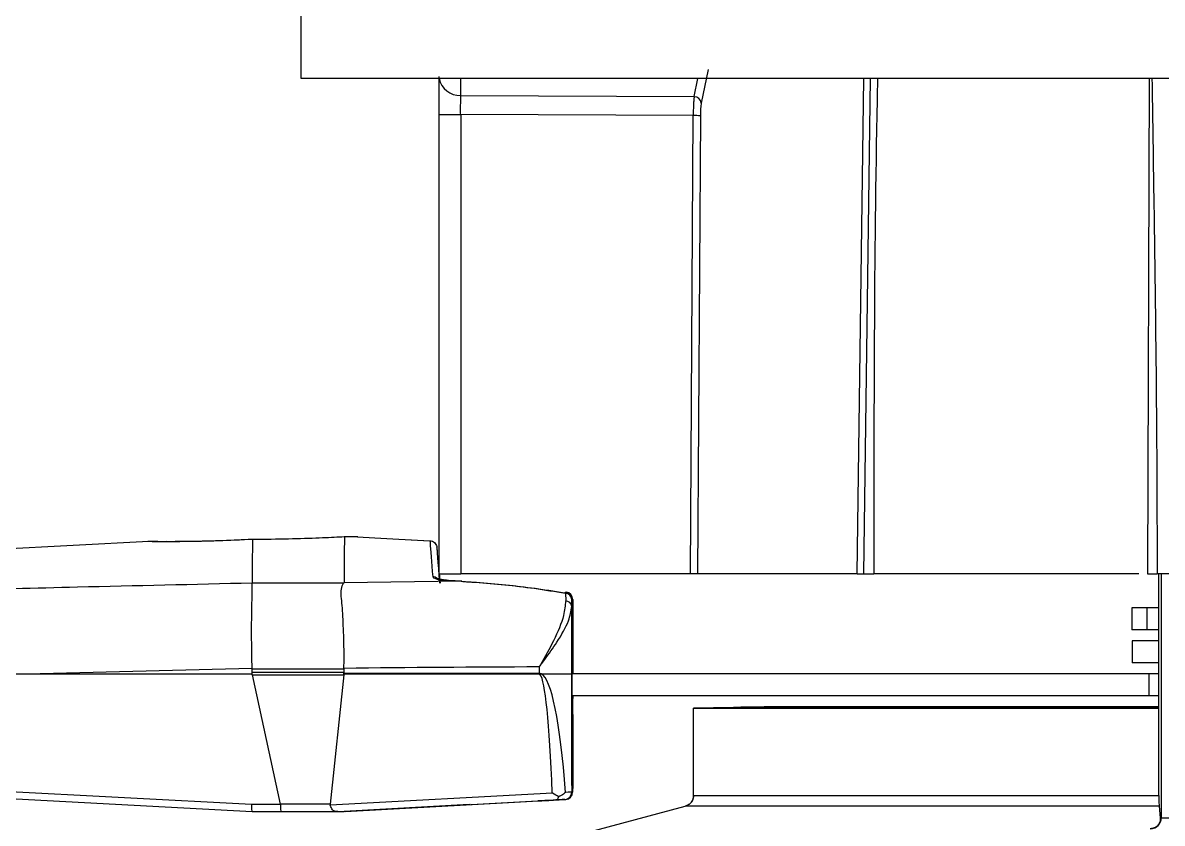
# Model space of a CAD drawing. Extents: x 6 to 134, y 3 to 97.
# Drawn here: x 52.929 to 54.481, y 83.04 to 84.13 of the extents above; entities that cross this region are included whole.
import ezdxf

# ---------------------------------------------------------------- set-up
doc = ezdxf.new("R2010")
doc.units = 0
doc.header["$MEASUREMENT"] = 0
doc.layers.add('OBJECT', color=7, linetype='CONTINUOUS')

msp = doc.modelspace()

# ---------------------------------------------------------------- linework, layer by layer
at = {"layer": 'OBJECT'}
for p, q in [((53.3084, 84.0543), (53.3084, 85.3043)), ((53.8626, 84.0662), (53.8532, 84.0207)), ((54.9964, 84.0543), (53.3084, 84.0543)), ((53.5258, 84.031), (53.5258, 84.0543)), ((53.8435, 84.0294), (53.8487, 84.0543)), ((54.0653, 83.3793), (54.0747, 84.0543)), ((54.0743, 83.3793), (54.0837, 84.0543)), ((54.4628, 84.0543), (54.4608, 83.3793)), ((53.5258, 84.031), (53.8435, 84.0294)), ((53.4964, 84.0051), (53.5256, 84.0051)), ((53.4964, 83.3793), (53.4964, 84.0051)), ((53.8422, 84.0036), (53.5256, 84.0051)), ((53.5256, 84.0051), (53.5256, 83.3793)), ((53.8383, 83.3793), (53.8422, 84.0036)), ((53.8519, 84.0035), (53.848, 83.3793)), ((53.2423, 83.4264), (53.2363, 83.4261)), ((53.3853, 83.4299), (53.3853, 83.4299)), ((53.3853, 83.4299), (53.3853, 83.4299)), ((53.101, 83.4235), (52.8335, 83.4094)), ((53.1251, 83.4233), (53.1173, 83.4232)), ((53.1518, 83.4234), (53.1453, 83.4233)), ((53.4838, 83.4246), (53.4838, 83.4246)), ((53.4838, 83.4246), (53.4839, 83.4246)), ((53.4839, 83.4246), (53.4839, 83.4246)), ((53.4933, 83.4154), (53.4932, 83.4154)), ((53.4964, 83.3793), (53.5256, 83.3793)), ((53.8383, 83.3793), (53.5256, 83.3793)), ((54.0653, 83.3793), (53.848, 83.3793)), ((54.0743, 83.3793), (54.088, 83.3793)), ((54.4488, 83.3793), (54.088, 83.3793)), ((54.9969, 83.3793), (54.4738, 83.3793)), ((54.4757, 83.3793), (54.4757, 83.1964)), ((54.4762, 83.0774), (54.4762, 83.3793)), ((54.4796, 83.0473), (54.4796, 83.3793)), ((53.2418, 83.3667), (53.2418, 83.3668)), ((53.3663, 83.3667), (53.2418, 83.3667)), ((53.3668, 83.3674), (53.3663, 83.3667)), ((53.5261, 83.3693), (53.3668, 83.3674)), ((53.5261, 83.3695), (53.5079, 83.3705)), ((53.5079, 83.3702), (53.5261, 83.3693)), ((53.5273, 83.3695), (53.5092, 83.3705)), ((53.6683, 83.3531), (53.6686, 83.3426)), ((53.6769, 83.3351), (53.6769, 83.3447)), ((53.6769, 83.3447), (53.6769, 83.2096)), ((53.6769, 83.2434), (53.6769, 83.3351)), ((53.6781, 83.3447), (53.6781, 83.2434)), ((53.6781, 83.3351), (53.6781, 83.3447)), ((53.6781, 83.2434), (53.6781, 83.3351)), ((54.4395, 83.3332), (54.4395, 83.3032)), ((54.4604, 83.3332), (54.4395, 83.3332)), ((54.4604, 83.3032), (54.4604, 83.3332)), ((54.4757, 83.3332), (54.4604, 83.3332)), ((54.4604, 83.3032), (54.4395, 83.3032)), ((54.4757, 83.3032), (54.4604, 83.3032)), ((54.4399, 83.2883), (54.4399, 83.2583)), ((54.4757, 83.2883), (54.4399, 83.2883)), ((54.4757, 83.2583), (54.4399, 83.2583)), ((52.9531, 83.2434), (53.2416, 83.2434)), ((53.2417, 83.2501), (53.3667, 83.2501)), ((53.2417, 83.2449), (53.2417, 83.2501)), ((53.3667, 83.2449), (53.2417, 83.2449)), ((53.242, 83.2418), (53.3665, 83.2418)), ((53.2802, 83.0656), (53.242, 83.2418)), ((53.3665, 83.2418), (53.3479, 83.0656)), ((53.3666, 83.2426), (53.3667, 83.2442)), ((53.6323, 83.2426), (53.3666, 83.2426)), ((53.3667, 83.2501), (53.3667, 83.2449)), ((53.3667, 83.2442), (53.6323, 83.2442)), ((53.6323, 83.2526), (53.6323, 83.2442)), ((53.6353, 83.2434), (53.6769, 83.2434)), ((53.6769, 83.0911), (53.6769, 83.2434)), ((54.4629, 83.2434), (53.6769, 83.2434)), ((54.4629, 83.2134), (54.4629, 83.2434)), ((54.4757, 83.2434), (54.4629, 83.2434)), ((54.4629, 83.2134), (53.6769, 83.2134)), ((53.6781, 83.0911), (53.6781, 83.2134)), ((53.6781, 83.2134), (53.6781, 83.2096)), ((54.4757, 83.2134), (54.4629, 83.2134)), ((53.9025, 83.1976), (53.8425, 83.1964)), ((53.8972, 83.1974), (53.8425, 83.1964)), ((53.8425, 83.0774), (53.8425, 83.1964)), ((53.8425, 83.1964), (54.4757, 83.1964)), ((53.9222, 83.1979), (53.9116, 83.1977)), ((54.4757, 83.1979), (53.9222, 83.1979)), ((54.4757, 83.1979), (53.9225, 83.1979)), ((53.9388, 83.1983), (53.9237, 83.1979)), ((53.9388, 83.1979), (53.9388, 83.1983)), ((54.4757, 83.1983), (53.9388, 83.1983)), ((53.6769, 83.1877), (53.6769, 83.0911)), ((53.6781, 83.1877), (53.6781, 83.0911)), ((53.2408, 83.0653), (52.8323, 83.0869)), ((53.6769, 83.0911), (53.6768, 83.0822)), ((53.6779, 83.0816), (53.678, 83.0906)), ((53.6781, 83.0911), (53.678, 83.0822)), ((52.833, 83.0775), (53.2417, 83.0559)), ((53.6504, 83.0806), (53.3481, 83.0642)), ((53.3667, 83.0559), (53.6551, 83.0715)), ((53.3682, 83.0559), (53.6564, 83.0715)), ((53.8425, 83.0774), (54.304, 83.0774)), ((54.304, 83.0774), (54.4762, 83.0774)), ((53.2803, 83.0653), (53.2408, 83.0653)), ((53.2417, 83.0559), (53.2809, 83.0559)), ((53.2417, 83.0559), (53.2417, 83.0559)), ((53.3479, 83.0656), (53.2802, 83.0656)), ((53.2809, 83.0559), (53.3584, 83.0559)), ((53.3584, 83.0559), (53.3667, 83.0559)), ((53.3667, 83.0559), (53.3669, 83.0559)), ((53.5372, 83.0651), (53.3669, 83.0559)), ((53.3681, 83.0559), (53.3669, 83.0559)), ((53.5384, 83.0651), (53.3681, 83.0559)), ((53.3682, 83.0559), (53.3681, 83.0559)), ((53.5369, 83.0651), (53.5379, 83.0651)), ((53.5372, 83.0651), (53.5384, 83.0651)), ((54.2891, 83.0629), (53.8314, 83.0629)), ((54.4765, 83.0629), (54.2891, 83.0629)), ((54.4765, 83.0629), (54.478, 83.0473)), ((54.478, 83.0473), (54.4796, 83.0473)), ((54.4796, 83.0473), (54.4933, 83.0473))]:
    msp.add_line(p, q, dxfattribs=at)
at = {"layer": 'OBJECT', "flags": 128}
for points in [[(53.3853, 83.4299), (53.4086, 83.4286), (53.4414, 83.4269), (53.4838, 83.4246)], [(53.3853, 83.4299), (53.4086, 83.4286), (53.4415, 83.4269), (53.4839, 83.4246)], [(53.5079, 83.3702), (53.5079, 83.3705), (53.5079, 83.3705)], [(53.5261, 83.3693), (53.5261, 83.3695), (53.5261, 83.3695)], [(53.5273, 83.3693), (53.5273, 83.3695), (53.5273, 83.3695)], [(53.6696, 83.3544), (53.6696, 83.3544), (53.6697, 83.3546)], [(53.2131, 82.8973), (53.3442, 82.9324), (53.8314, 83.0629)], [(53.2135, 82.8974), (53.3442, 82.9324), (53.8314, 83.0629)]]:
    msp.add_lwpolyline(points, dxfattribs=at)
at = {"layer": 'OBJECT'}
for centre, radius, start, end in [((53.5245, 84.0595), 0.0285, 190.4557, 272.6614), ((53.8433, 84.0193), 0.01, 7.541, 88.8697), ((53.7261, 74.5085), 9.4958, 89.24104, 89.29941), ((58.9764, 83.3494), 5.7347, 179.23213, 179.82698), ((57.1719, 83.3634), 3.8051, 179.0001, 179.9396), ((53.487, 83.3655), 0.0101, 48.8473, 87.39), ((53.6555, 83.3556), 0.013, 348.8345, 355.5286), ((53.6678, 83.344), 0.00907, 4.413, 87.1776), ((53.6669, 83.3447), 0.01, 0.0038, 80.7455), ((53.6681, 83.3447), 0.01, 0.1134, 80.7453), ((53.6683, 83.334), 0.00858, 7.2957, 88.6296), ((53.6769, 83.342), 0.00304, 66.6237, 90.158), ((53.516, 83.2442), 0.1163, 359.2229, 0.0002), ((53.5406, 83.3335), 0.1308, 315.483, 316.4446), ((53.6769, 83.2068), 0.003, 66.5646, 90.0105), ((63.0583, 83.207), 9.3814, 179.98452, 180.11826), ((44.2967, 83.207), 9.3814, 359.88174, 0.01548), ((53.6693, 83.1876), 0.00878, 0.1668, 29.8257), ((53.6687, 83.1871), 0.00921, 0.4643, 27.6719), ((53.6767, 83.1877), 0.00138, 337.1273, 359.4964), ((53.6769, 83.0911), 0.00123, 334.1773, 359.3331), ((53.6668, 83.0821), 0.00999, 273.1469, 0.0514), ((53.6668, 83.0822), 0.01, 273.1322, 359.1723), ((53.668, 83.0822), 0.01, 273.1795, 359.2098), ((53.668, 83.0821), 0.00993, 273.3852, 357.396), ((53.6761, 83.082), 0.000649, 359.2079, 12.0423), ((53.6773, 83.082), 0.000738, 326.3407, 358.1539), ((53.6774, 83.082), 0.000648, 359.2377, 11.5047), ((54.4646, 83.0473), 0.015, 270.0032, 0.0032)]:
    msp.add_arc(centre, radius, start, end, dxfattribs=at)
for centre, major_axis, ratio, start_param, end_param in [((53.2429, 83.4376), (0.1429, -0.0078), 0.000068, 6.196523, 6.281794), ((53.2429, 83.4376), (0.1429, -0.0078), 0.000068, 6.281794, 6.367348), ((53.6878, 81.1919), (-0.1946, 2.2237), 0.001244, 0.013853, 0.210091), ((53.6878, 81.1919), (-0.1946, 2.2237), 0.001244, 6.117911, 6.269115), ((53.6878, 81.1919), (-0.1946, 2.2237), 0.001244, 6.072877, 6.10204), ((57.2594, 81.1809), (19.0645, 0), 0.111055, 1.783132, 1.798644), ((52.2645, 83.2449), (0.9772, 0), 0.122804, 6.270094, 6.283185), ((52.2638, 83.2449), (0.9785, -0.0064), 0.122457, 0.027385, 0.040473), ((52.2645, 83.2501), (0.9772, 0), 0.122804, 0, 0.00334), ((53.815, 83.2449), (0.4487, 0.007), 0.267005, 3.102608, 3.109125), ((53.7246, 81.1809), (7.8874, 0), 0.262686, 1.582496, 1.616187), ((53.8147, 83.2501), (0.448, 0), 0.267859, 3.137388, 3.141593), ((53.8147, 83.2449), (0.448, 0), 0.267859, 3.141593, 3.148103), ((53.6169, 82.6746), (0.0156, 0.5695), 0.101721, 6.233311, 6.285975), ((53.6246, 82.6731), (0.0077, 0.5695), 0.050889, 6.231214, 6.283878), ((53.6246, 82.6731), (0.0077, 0.5695), 0.050889, 5.510549, 6.231214), ((53.6169, 82.6746), (0.0156, 0.5695), 0.101721, 5.511646, 6.233311), ((57.0084, 83.2534), (3.3775, 0.1833), 0.000068, 2.994677, 3.141386), ((57.0084, 83.2534), (3.3775, 0.1833), 0.000068, 3.141386, 3.291009), ((53.6174, 83.0695), (0.05, 0.0027), 0.000068, 0.05527, 0.717101), ((53.6169, 83.0794), (0.06, 0.0027), 0.000057, 0.055271, 0.53592), ((53.242, 83.0659), (0.00026, 0.01), 0.121668, 1.626367, 3.138449), ((53.1987, 83.0659), (0.0815, -0.0005), 0.122457, 0.001205, 0.027385), ((53.2809, 83.0659), (0, 0.01), 0.062416, 1.623156, 3.141593), ((53.3853, 83.0659), (0.0374, 0.0006), 0.267005, 3.109125, 3.249726)]:
    msp.add_ellipse(centre, major_axis=major_axis, ratio=ratio, start_param=start_param, end_param=end_param, dxfattribs=at)
for points, knots in [([(53.4964, 84.0051), (53.4964, 84.0104), (53.4964, 84.0208), (53.4964, 84.0353), (53.4964, 84.0481), (53.4964, 84.054), (53.4964, 84.057)], [0, 0, 0, 0, 0.24999, 0.499815, 0.750165, 1, 1, 1, 1]), ([(54.0932, 84.0543), (54.0929, 84.0444), (54.0882, 83.8194), (54.0881, 83.5944), (54.088, 83.3793)], [0, 0, 0, 0, 0.04427, 1, 1, 1, 1]), ([(54.4667, 84.0543), (54.4675, 84.004), (54.4692, 83.8938), (54.4716, 83.7238), (54.4734, 83.5491), (54.4736, 83.4342), (54.4738, 83.3793)], [0, 0, 0, 0, 0.22394, 0.489698, 0.755953, 1, 1, 1, 1]), ([(53.5256, 84.0051), (53.5256, 84.0077), (53.5255, 84.0129), (53.5256, 84.0202), (53.5257, 84.0266), (53.5258, 84.0296), (53.5258, 84.031)], [0, 0, 0, 0, 0.2493407, 0.4997072, 0.7496571, 1, 1, 1, 1]), ([(53.8435, 84.0294), (53.8433, 84.0279), (53.843, 84.0249), (53.8426, 84.0186), (53.8423, 84.0114), (53.8423, 84.0062), (53.8422, 84.0036)], [0, 0, 0, 0, 0.249782, 0.499582, 0.749652, 1, 1, 1, 1]), ([(53.8532, 84.0207), (53.8531, 84.0197), (53.8527, 84.0177), (53.8523, 84.0135), (53.852, 84.0087), (53.8519, 84.0052), (53.8519, 84.0035)], [0, 0, 0, 0, 0.2487, 0.500162, 0.750977, 1, 1, 1, 1]), ([(53.2423, 83.4263), (53.2265, 83.4256), (53.1949, 83.4241), (53.1616, 83.4234), (53.1492, 83.4234), (53.1472, 83.4234)], [0, 0, 0, 0, 0.456001, 0.911992, 1, 1, 1, 1]), ([(53.2363, 83.4261), (53.2299, 83.4258), (53.2096, 83.4247), (53.1776, 83.4238), (53.157, 83.4235), (53.1472, 83.4234)], [0, 0, 0, 0, 0.19436, 0.620523, 1, 1, 1, 1]), ([(53.3672, 83.4298), (53.3581, 83.4293), (53.3398, 83.4283), (53.2976, 83.4268), (53.2634, 83.4263), (53.2448, 83.4263), (53.2423, 83.4263)], [0, 0, 0, 0, 0.315107, 0.632944, 0.949791, 1, 1, 1, 1]), ([(53.3674, 83.4298), (53.3674, 83.4298), (53.3674, 83.4298), (53.3673, 83.4298), (53.3673, 83.4298), (53.3672, 83.4298), (53.3672, 83.4298)], [0, 0, 0, 0, 0.344879, 0.691965, 0.85965, 1, 1, 1, 1]), ([(53.3853, 83.4299), (53.3825, 83.4299), (53.379, 83.4298), (53.3694, 83.4298), (53.3674, 83.4298)], [0, 0, 0, 0, 0.79181, 1, 1, 1, 1]), ([(53.1472, 83.4234), (53.146, 83.4233), (53.1331, 83.4231), (53.1166, 83.4233), (53.102, 83.4233), (53.1005, 83.4234), (53.0999, 83.4234)], [0, 0, 0, 0, 0.039147, 0.393397, 0.747292, 1, 1, 1, 1]), ([(53.1472, 83.4234), (53.1381, 83.4233), (53.1175, 83.4231), (53.1012, 83.4233), (53.1011, 83.4233), (53.101, 83.4233)], [0, 0, 0, 0, 0.323964, 0.727108, 1, 1, 1, 1]), ([(53.4838, 83.4246), (53.4838, 83.4244), (53.4838, 83.4239), (53.4841, 83.4183), (53.486, 83.3947), (53.4875, 83.3756)], [0, 0, 0, 0, 0.045653, 0.228294, 1, 1, 1, 1]), ([(53.4838, 83.4246), (53.4849, 83.4244), (53.4872, 83.424), (53.4901, 83.4222), (53.4921, 83.4196), (53.493, 83.4172), (53.4932, 83.4158), (53.4932, 83.4154)], [0, 0, 0, 0, 0.235917, 0.471833, 0.707753, 0.925415, 1, 1, 1, 1]), ([(53.848, 83.3793), (53.8478, 83.3793), (53.8474, 83.3793), (53.8463, 83.3793), (53.8452, 83.3793), (53.8439, 83.3793), (53.8425, 83.3793), (53.8406, 83.3793), (53.8392, 83.3793), (53.8383, 83.3793)], [0, 0, 0, 0, 0.235211, 0.351549, 0.467887, 0.584225, 0.700562, 0.8169, 1, 1, 1, 1]), ([(54.0653, 83.3793), (54.0656, 83.3793), (54.066, 83.3793), (54.067, 83.3793), (54.0682, 83.3793), (54.0696, 83.3793), (54.0711, 83.3793), (54.0726, 83.3793), (54.0737, 83.3793), (54.0743, 83.3793)], [0, 0, 0, 0, 0.143842, 0.287685, 0.431527, 0.575369, 0.719212, 0.85775, 1, 1, 1, 1]), ([(54.4608, 83.3793), (54.4607, 83.3793), (54.4605, 83.3793), (54.4669, 83.3793), (54.4723, 83.3793), (54.4738, 83.3793)], [0, 0, 0, 0, 0.425022, 0.850044, 1, 1, 1, 1]), ([(53.2418, 83.3668), (53.1625, 83.3649), (53.0261, 83.3618), (52.8897, 83.3584), (52.8326, 83.357)], [0, 0, 0, 0, 0.581449, 1, 1, 1, 1]), ([(53.2417, 83.2505), (53.2414, 83.264), (53.2409, 83.291), (53.2411, 83.3266), (53.2419, 83.354), (53.2418, 83.3626), (53.2418, 83.3667)], [0, 0, 0, 0, 0.253584, 0.507165, 0.760847, 1, 1, 1, 1]), ([(53.3667, 83.2506), (53.3668, 83.2558), (53.367, 83.2744), (53.3661, 83.3054), (53.3646, 83.3375), (53.3616, 83.358), (53.365, 83.3643), (53.3663, 83.3667)], [0, 0, 0, 0, 0.097508, 0.351331, 0.599304, 0.843154, 1, 1, 1, 1]), ([(53.4875, 83.3756), (53.4878, 83.3751), (53.4883, 83.3741), (53.492, 83.3726), (53.4974, 83.3713), (53.5031, 83.3705), (53.5067, 83.3703), (53.5079, 83.3702)], [0, 0, 0, 0, 0.219062, 0.43802, 0.659218, 0.879999, 1, 1, 1, 1]), ([(53.508, 83.3705), (53.5061, 83.3706), (53.5022, 83.3709), (53.4975, 83.3717), (53.4946, 83.3724), (53.4935, 83.3729), (53.4935, 83.3729), (53.4935, 83.3729)], [0, 0, 0, 0, 0.272276, 0.563693, 0.782325, 0.936952, 1, 1, 1, 1]), ([(53.5092, 83.3705), (53.5073, 83.3706), (53.5034, 83.3709), (53.4986, 83.3717), (53.4958, 83.3724), (53.4946, 83.3729), (53.4947, 83.3729), (53.4947, 83.3729)], [0, 0, 0, 0, 0.271567, 0.562428, 0.781216, 0.935926, 1, 1, 1, 1]), ([(53.5261, 83.3693), (53.5327, 83.3688), (53.566, 83.3668), (53.6136, 83.362), (53.6541, 83.3554), (53.6683, 83.3531)], [0, 0, 0, 0, 0.1396833, 0.6986629, 1, 1, 1, 1]), ([(53.5273, 83.3693), (53.534, 83.3688), (53.5539, 83.3676), (53.5871, 83.3647), (53.6208, 83.3607), (53.6482, 83.3567), (53.6624, 83.3543), (53.6695, 83.3531)], [0, 0, 0, 0, 0.1396716, 0.4190385, 0.6986731, 0.8493073, 1, 1, 1, 1]), ([(53.6686, 83.3426), (53.6679, 83.3362), (53.6664, 83.3198), (53.6532, 83.2897), (53.6401, 83.2657), (53.633, 83.2538), (53.6324, 83.2528), (53.6323, 83.2526)], [0, 0, 0, 0, 0.244744, 0.626729, 0.967928, 0.996144, 1, 1, 1, 1]), ([(53.6323, 83.2526), (53.6324, 83.2527), (53.6332, 83.2538), (53.6358, 83.2571), (53.6443, 83.2682), (53.6586, 83.2887), (53.6735, 83.314), (53.6758, 83.3287), (53.6769, 83.3351)], [0, 0, 0, 0, 0.00366, 0.034965, 0.112488, 0.381452, 0.732443, 1, 1, 1, 1]), ([(52.2468, 83.2343), (52.2524, 83.2344), (52.2809, 83.2349), (52.4003, 83.2371), (52.63, 83.2411), (52.837, 83.2426), (52.9531, 83.2434)], [0, 0, 0, 0, 0.024148, 0.120739, 0.507103, 1, 1, 1, 1]), ([(53.9116, 83.1977), (53.9115, 83.1977), (53.9112, 83.1977), (53.9089, 83.1977), (53.9051, 83.1976), (53.9009, 83.1975), (53.8982, 83.1975), (53.8972, 83.1974)], [0, 0, 0, 0, 0.101887, 0.350862, 0.599861, 0.848906, 1, 1, 1, 1]), ([(53.678, 83.0906), (53.678, 83.0969), (53.678, 83.1292), (53.678, 83.1613), (53.6779, 83.1871)], [0, 0, 0, 0, 0.1942441, 1, 1, 1, 1]), ([(53.6592, 83.0759), (53.6564, 83.0774), (53.6535, 83.0789), (53.6504, 83.0806), (53.6504, 83.0806)], [0, 0, 0, 0, 0.980027, 1, 1, 1, 1]), ([(53.6551, 83.0715), (53.6551, 83.0715), (53.6555, 83.0715), (53.6564, 83.0718), (53.6578, 83.0728), (53.6587, 83.0745), (53.6591, 83.0756), (53.6592, 83.0759)], [0, 0, 0, 0, 0.017181, 0.202287, 0.556603, 0.898381, 1, 1, 1, 1]), ([(53.6684, 83.0818), (53.6684, 83.0817), (53.6668, 83.0803), (53.6639, 83.0782), (53.6603, 83.0764), (53.6592, 83.0759)], [0, 0, 0, 0, 0.021182, 0.71712, 1, 1, 1, 1]), ([(53.8425, 83.0774), (53.8423, 83.0757), (53.842, 83.0724), (53.8394, 83.0679), (53.8358, 83.0645), (53.8328, 83.0635), (53.8314, 83.0629)], [0, 0, 0, 0, 0.257663, 0.515326, 0.772991, 1, 1, 1, 1]), ([(53.8425, 83.0774), (53.8424, 83.0764), (53.8423, 83.0737), (53.8405, 83.0695), (53.8372, 83.0656), (53.8338, 83.0637), (53.8318, 83.0631), (53.8314, 83.0629)], [0, 0, 0, 0, 0.161183, 0.418718, 0.676258, 0.933799, 1, 1, 1, 1]), ([(54.4762, 83.0774), (54.4762, 83.0762), (54.4762, 83.0739), (54.4762, 83.0702), (54.4763, 83.0663), (54.4764, 83.064), (54.4765, 83.0632), (54.4765, 83.0629)], [0, 0, 0, 0, 0.137367, 0.273624, 0.490713, 0.853103, 1, 1, 1, 1]), ([(53.3584, 83.0559), (53.3569, 83.0559), (53.3543, 83.0559), (53.3518, 83.0571), (53.3502, 83.0592), (53.3491, 83.0618), (53.3484, 83.0635), (53.3481, 83.0642)], [0, 0, 0, 0, 0.2815032, 0.4771486, 0.6724629, 0.8784622, 1, 1, 1, 1]), ([(54.478, 83.0473), (54.4779, 83.0448), (54.4779, 83.0414), (54.4749, 83.0369), (54.4726, 83.0349), (54.4707, 83.0338), (54.4692, 83.0332), (54.4681, 83.0328), (54.4672, 83.0326), (54.4662, 83.0324), (54.4651, 83.0323), (54.4645, 83.0323), (54.4641, 83.0323)], [0, 0, 0, 0, 0.555379, 0.755679, 0.855921, 0.90616, 0.931393, 0.942808, 0.954332, 0.964422, 0.978318, 1, 1, 1, 1])]:
    msp.add_open_spline(points, degree=3, knots=knots, dxfattribs=at)

doc.saveas('drawing.dxf')
